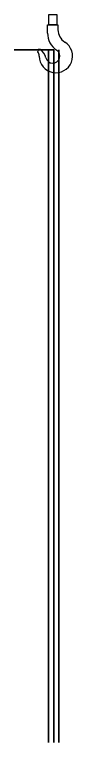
# Model space of a CAD drawing. Header units: millimetres. Extents: x 32496 to 166256, y 3504 to 23939.
# Drawn here: x 140546 to 140856, y 14918 to 19122 of the extents above; entities that cross this region are included whole.
import ezdxf

# ---------------------------------------------------------------- set-up
doc = ezdxf.new("R2010")
doc.units = ezdxf.units.MM
doc.header["$PDSIZE"] = -5
doc.layers.get('0').update_dxf_attribs({"lineweight": 35})
doc.layers.get('Defpoints').update_dxf_attribs({"lineweight": 18})
doc.layers.add('THICK', color=7, linetype='Continuous', lineweight=0)
doc.styles.add('TH_GBDIM', font='仿宋_GB2312.ttf', dxfattribs={"width": 0.8})
doc.dimstyles.new('TH_GBDIM', dxfattribs={"dimscale": 42, "dimtxt": 3, "dimasz": 3, "dimexe": 1.2, "dimexo": 0, "dimgap": 1, "dimtad": 1, "dimdec": 1, "dimdsep": 46, "dimtxsty": 'TH_GBDIM', "dimcen": 2.5, "dimdle": 252, "dimclrd": 4, "dimclre": 4, "dimclrt": 3, "dimadec": 0, "dimazin": 2, "dimtfac": 0.714286, "dimtdec": 1, "dimtmove": 0, "dimatfit": 3, "dimfxl": 1, "dimtolj": 1, "dimarcsym": 0})

# ---------------------------------------------------------------- blocks, each defined once
blk = doc.blocks.new('diaogou')
at = {"color": 4, "lineweight": 13}
blk.add_lwpolyline([(-7.5, 0), (7.5, 0), (7.5, -20), (-7.5, -20)], close=True, dxfattribs=at)
blk.add_lwpolyline([(-10, -35.7), (-10, -20), (10, -20), (10, -29.2)], dxfattribs=at)
for centre, radius, start, end in [((30, -35.7), 40, 180, 235.8925), ((38, -29.2), 28, 180, 237.769), ((6, -80), 32, 180, 57.769), ((-26.1, -69.9), 3, 56.7192, 213.9935), ((-39.2, -90), 27, 14.2949, 56.7192), ((0, -80), 13.5, 194.2949, 55.8925), ((-41, -80), 15, 0, 33.9935)]:
    blk.add_arc(centre, radius, start, end, dxfattribs=at)
blk = doc.blocks.new('*D5864')
at = {"layer": 'Defpoints', "color": 0}
for p in [(140089.6, 18918.4), (140736.7, 18918.4), (140393.1, 14918.4)]:
    blk.add_point(p, dxfattribs=at)
at = {"layer": 'THICK', "color": 4, "linetype": 'Continuous', "lineweight": -2}
for p, q in [((140736.7, 18918.4), (140050, 18918.4)), ((140089.6, 15017.4), (140089.6, 18819.4)), ((140393.1, 14918.4), (140050, 14918.4))]:
    blk.add_line(p, q, dxfattribs=at)
at = {"layer": 'THICK', "color": 4}
for points in [[(140106.1, 18819.4), (140073.1, 18819.4), (140089.6, 18918.4)], [(140073.1, 15017.4), (140106.1, 15017.4), (140089.6, 14918.4)]]:
    blk.add_solid(points, dxfattribs=at)
at = {"layer": 'THICK', "color": 3, "lineweight": -3, "insert": (140006.8, 16918.4), "char_height": 99, "attachment_point": 5, "rotation": 90, "style": 'TH_GBDIM'}
blk.add_mtext('\\A1;{\\fFangSong_GB2312|b0|i0|c134|p49;≥3000}', dxfattribs=at)

msp = doc.modelspace()

# ---------------------------------------------------------------- linework, layer by layer
at = {"layer": 'THICK', "color": 5, "linetype": 'ByBlock', "lineweight": -3}
for p, q in [((140706.704, 14918.363), (140706.704, 18918.363)), ((140736.704, 14918.363), (140736.704, 18918.363)), ((140766.704, 14918.363), (140766.704, 18918.363))]:
    msp.add_line(p, q, dxfattribs=at)

# ---------------------------------------------------------------- block references
at = {"color": 4, "lineweight": -3, "xscale": 3, "yscale": 3, "zscale": 3}
msp.add_blockref('diaogou', (140731.341, 19122.312), dxfattribs=at)

# ---------------------------------------------------------------- dimensions: what is measured, and where the dimension line sits
at = {"layer": 'THICK', "lineweight": -3}
dim = msp.add_linear_dim(base=(140089.571, 18918.363), p1=(140393.06, 14918.363), p2=(140736.704, 18918.363), angle=90, text='{\\fFangSong_GB2312|b0|i0|c134|p49;≥3000}', dimstyle='TH_GBDIM', override={"dimscale": 33, "dimtxsty": 'TH_GBDIM', "dimarcsym": 2}, dxfattribs=at)
dim.commit()
dim.dimension.update_dxf_attribs({"geometry": '*D5864', "text_midpoint": (140006.804, 16918.363)})

doc.saveas('drawing.dxf')
